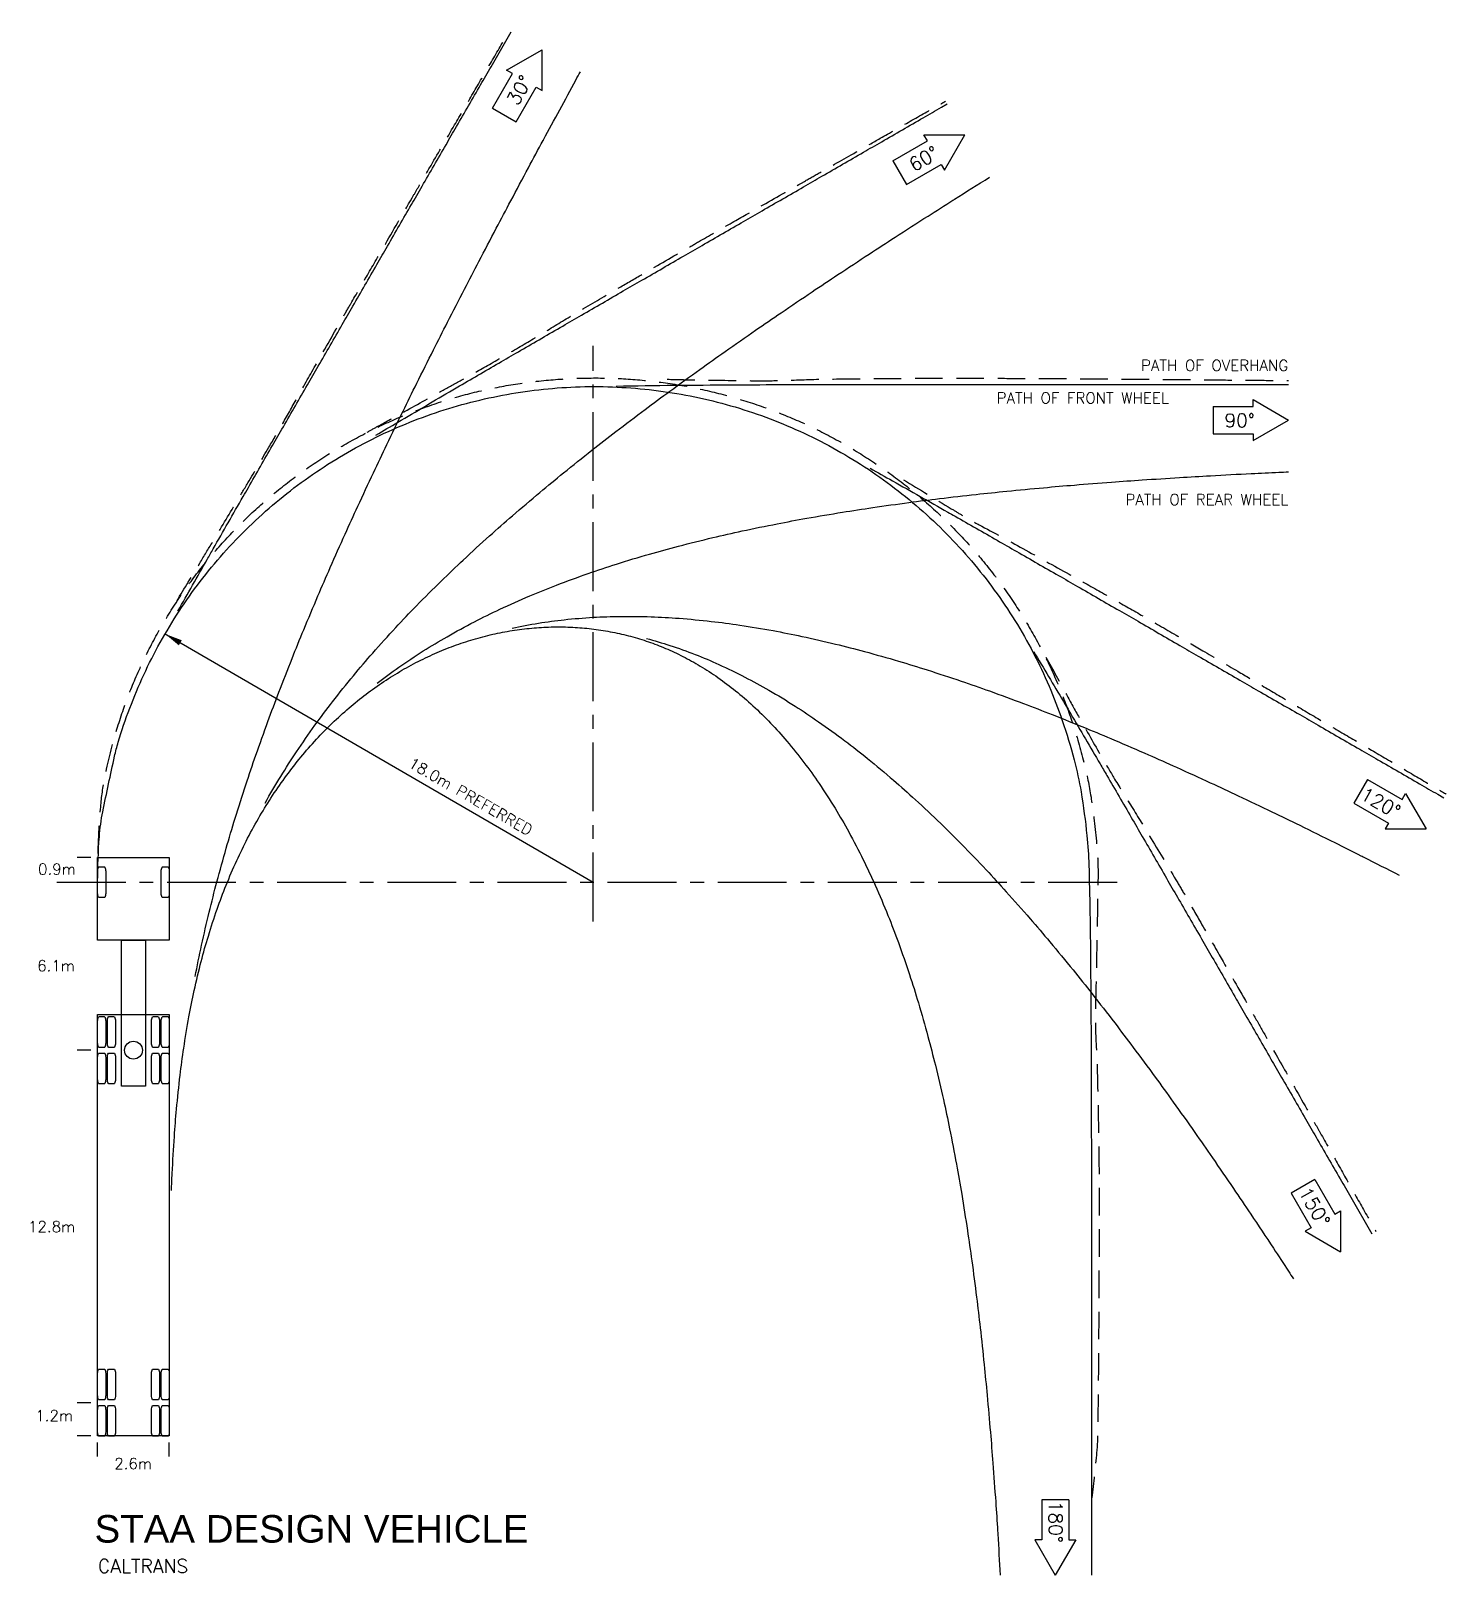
# Model space of a CAD drawing. Extents: x -20.4 to 31, y -25.2 to 30.9.
import ezdxf
from ezdxf.enums import TextEntityAlignment as Align

# ---------------------------------------------------------------- set-up
doc = ezdxf.new("R2010")
doc.units = 0
doc.header["$LTSCALE"] = 2
doc.header["$MEASUREMENT"] = 0
doc.linetypes.add('CENTER', pattern=[2, 1.25, -0.25, 0.25, -0.25])
doc.linetypes.add('DASHED', pattern=[0.75, 0.5, -0.25])
for name, color, linetype in [('DIMS', 1, 'CONTINUOUS'), ('OVERHANG', 2, 'DASHED'), ('TEXT', 4, 'CONTINUOUS'), ('VEHICLE', 7, 'CONTINUOUS'), ('WHEELS', 3, 'CONTINUOUS')]:
    doc.layers.add(name, color=color, linetype=linetype)
doc.styles.add('SANSSERIF', font='SAS_____.pfb', dxfattribs={"height": 2})
doc.styles.get("Standard").update_dxf_attribs({"font": 'ROMANS.shx'})

msp = doc.modelspace()

# ---------------------------------------------------------------- linework, layer by layer
at = {"layer": 'DIMS', "linetype": 'CENTER'}
for p, q in [((0, -1.423), (0, 19.486)), ((-19.479, 0), (19.479, 0))]:
    msp.add_line(p, q, dxfattribs=at)
at = {"layer": 'DIMS'}
for p, q in [((-15.571, 9.03), (0, 0)), ((-18.25, 0.9), (-18.75, 0.9)), ((-18.25, -6.1), (-18.75, -6.1)), ((-18.25, -18.9), (-18.75, -18.9)), ((-18.25, -20.1), (-18.75, -20.1)), ((-18, -20.85), (-18, -20.35)), ((-15.4, -20.85), (-15.4, -20.35))]:
    msp.add_line(p, q, dxfattribs=at)
msp.add_solid([(-15.051, 8.604), (-14.944, 8.789), (-15.551, 9.018)], dxfattribs=at)
at = {"layer": 'OVERHANG', "flags": 128}
for points in [[(-15.127, 10.213, -0.000947), (-14.29, 11.594, 0.001722), (-13.831, 12.354, 0.000248), (-12.955, 13.817, 0.000529), (-12.546, 14.502, 0.001607), (-11.781, 15.798, 0.002423), (-11.28, 16.661, 0.00311), (-10.724, 17.645, -0.00256), (-10.05, 18.84, -0.000348), (-9.096, 20.508, -0.001151), (-8.806, 21.012, -0.000092), (-8.204, 22.052, -0.000085), (-7.552, 23.177, -0.000035), (-6.512, 24.972, -0.000171), (-6.297, 25.342, -0.000343), (-5.893, 26.036, -0.000162), (-5.037, 27.505, -0.00016), (-4.406, 28.585, 0.00042), (-3.776, 29.666, 0.000043), (-3.143, 30.752, 0.000007), (-3.045, 30.92, 0.000012)], [(-8.208, 16.349, -0.000048), (-7.796, 16.577, -0.000236), (-6.944, 17.048, -0.000108), (-5.454, 17.871, 0.000228), (-4.753, 18.259, 0.003247), (-3.71, 18.845, 0.002974), (-2.58, 19.499, 0.005262), (-1.525, 20.132, -0.005086), (-0.434, 20.788, -0.000561), (0.895, 21.567, -0.0009), (1.726, 22.05, -0.000369), (3.327, 22.976, -0.001045), (3.893, 23.302, -0.000211), (5.043, 23.958, -0.000237), (6.067, 24.543, -0.000019), (7.664, 25.452, -0.000053), (8.241, 25.781, -0.000049), (9.631, 26.571, -0.000087), (10.417, 27.018, -0.000296), (11.505, 27.636, 0.000196), (12.593, 28.254, 0.00001), (12.789, 28.365, 0.000171)], [(-17.987, 1.046, -0.002232), (-17.979, 1.282, -0.010057), (-17.89, 2.736, -0.030164), (-17.737, 3.814, -0.020222), (-17.348, 5.392, -0.019484), (-16.917, 6.685, -0.01957), (-16.39, 7.935, -0.019071), (-15.756, 9.163, -0.01964), (-15.049, 10.304, -0.018989), (-14.248, 11.4, -0.018841), (-13.359, 12.44, -0.018484), (-12.384, 13.423, -0.019089), (-11.37, 14.301, -0.018789), (-10.285, 15.106, -0.018438), (-9.121, 15.842, -0.018289), (-7.916, 16.485, -0.018341), (-6.671, 17.037, -0.01922), (-5.375, 17.498, -0.019531), (-4.069, 17.852, -0.018953), (-2.745, 18.103, -0.018481), (-1.372, 18.259, -0.017964), (0.01, 18.314, -0.018471), (1.354, 18.269, -0.018933), (2.701, 18.124, -0.018676), (4.052, 17.873, -0.018682), (5.373, 17.525, -0.018712), (6.661, 17.08, -0.018701), (7.914, 16.54, -0.018682), (9.123, 15.907, -0.018651), (10.283, 15.185, -0.018671), (11.383, 14.38, -0.018677), (12.422, 13.495, -0.018674), (13.391, 12.534, -0.01867), (14.286, 11.504, -0.018672), (15.102, 10.41, -0.018669), (15.834, 9.258, -0.01867), (16.478, 8.055, -0.018668), (17.03, 6.807, -0.018669), (17.488, 5.521, -0.018668), (17.881, 4.084, -0.02245), (18.109, 2.865, -0.014886), (18.296, 1.18, -0.024416), (18.329, 0.147, -0.000312), (18.306, -1.15, -0.000339), (18.284, -2.34, -0.000744), (18.244, -4.23, 0.002294), (18.233, -4.842, 0.017001), (18.25, -5.663, -0.008289), (18.314, -7.345, -0.000722), (18.351, -9.216, -0.002138), (18.36, -9.847, -0.001357), (18.371, -11.31, -0.001908), (18.372, -12.35, -0.000274), (18.366, -13.755, -0.000351), (18.361, -14.852, -0.000151), (18.359, -15.191, -0.000024), (18.346, -17.355, -0.000916), (18.344, -17.538, -0.000073), (18.321, -19.857, -0.019398), (18.28, -20.697, -0.009753), (18.101, -22.36)], [(2.687, 18.267, 0.001789), (3.724, 18.246, 0.001081), (5.604, 18.218, 0.003264), (6.226, 18.215, 0.01063), (7.294, 18.238, -0.007912), (8.729, 18.277, -0.000597), (10.379, 18.294, -0.001155), (11.231, 18.3, -0.0005), (13.085, 18.306, -0.001428), (13.734, 18.306, -0.000291), (14.841, 18.302, -0.000231), (16.236, 18.295, -0.000106), (18.297, 18.284, -0.000495), (18.739, 18.281, -0.000295), (19.439, 18.275, -0.000115), (21.241, 18.258, -0.000173), (22.493, 18.246, 0.000712), (23.744, 18.234, 0.000482), (24.982, 18.225, -0.00004), (25.245, 18.223, -0.000086)], [(11.265, 14.616, -0.000364), (13, 13.567, 0.00155), (13.407, 13.322, 0.012986), (14.013, 12.981, -0.004994), (15.603, 12.119, -0.000293), (17.283, 11.186, -0.000971), (17.79, 10.903, -0.001277), (18.915, 10.267, -0.001363), (19.966, 9.666, -0.000849), (21.163, 8.975, -0.001047), (22.131, 8.411, -0.000352), (23.406, 7.663, -0.000508), (24.288, 7.143, -0.000471), (25.366, 6.506, 0.000875), (26.443, 5.869, 0.000422), (27.521, 5.235, -0.000634), (28.6, 4.601, -0.000042), (29.709, 3.946, -0.000044), (30.755, 3.329, -0.000017), (30.971, 3.202, 0.000146)], [(16.44, 8.174, -0.003079), (17.179, 6.824, 0.004914), (17.645, 5.98, 0.002222), (18.465, 4.543, 0.004332), (18.895, 3.812, 0.004677), (19.504, 2.817, -0.004081), (20.204, 1.678, -0.00112), (21.16, 0.084, -0.003232), (21.487, -0.471, -0.000793), (22.015, -1.386, -0.000579), (22.734, -2.64, -0.000162), (23.817, -4.534, -0.001104), (23.976, -4.813, -0.000025), (24.383, -5.533, -0.000012), (25.208, -6.992, -0.000005), (26.233, -8.805, -0.000022), (26.439, -9.17, -0.00077), (27.053, -10.26, 0.000508), (27.667, -11.351, 0.000078), (28.277, -12.429, -0.000013), (28.418, -12.68, -0.00007)]]:
    msp.add_lwpolyline(points, format="xyb", dxfattribs=at)
at = {"layer": 'TEXT'}
for p, q in [((-3.147, 29.493), (-1.86, 30.236)), ((-1.86, 28.75), (-1.86, 30.236)), ((-3.657, 28.114), (-2.932, 29.369)), ((-2.932, 29.369), (-3.147, 29.493)), ((-2.799, 27.619), (-2.074, 28.874)), ((-2.074, 28.874), (-1.86, 28.75)), ((-3.657, 28.114), (-2.799, 27.619)), ((10.877, 26.204), (12.132, 26.929)), ((12.008, 27.143), (13.494, 27.143)), ((12.132, 26.929), (12.008, 27.143)), ((12.751, 25.856), (13.494, 27.143)), ((10.877, 26.204), (11.372, 25.346)), ((11.372, 25.346), (12.627, 26.071)), ((12.627, 26.071), (12.751, 25.856)), ((23.958, 17.528), (25.245, 16.785)), ((23.958, 17.281), (23.958, 17.528)), ((22.509, 17.281), (23.958, 17.281)), ((22.509, 17.281), (22.509, 16.29)), ((22.509, 16.29), (23.958, 16.29)), ((23.958, 16.042), (25.245, 16.785)), ((23.958, 16.29), (23.958, 16.042)), ((28.119, 3.735), (27.624, 2.877)), ((28.119, 3.735), (29.374, 3.01)), ((27.624, 2.877), (28.879, 2.152)), ((29.374, 3.01), (29.498, 3.225)), ((29.498, 3.225), (30.241, 1.938)), ((28.879, 2.152), (28.755, 1.938)), ((28.755, 1.938), (30.241, 1.938)), ((26.202, -10.8), (25.344, -11.296)), ((26.202, -10.8), (26.926, -12.055)), ((25.344, -11.296), (26.068, -12.551)), ((26.926, -12.055), (27.141, -11.931)), ((27.141, -11.931), (27.141, -13.417)), ((26.068, -12.551), (25.854, -12.674)), ((25.854, -12.674), (27.141, -13.417)), ((17.273, -22.427), (16.283, -22.427)), ((16.283, -22.427), (16.283, -23.876)), ((17.273, -22.427), (17.273, -23.876)), ((16.035, -23.876), (16.778, -25.163)), ((16.283, -23.876), (16.035, -23.876)), ((17.521, -23.876), (16.778, -25.163)), ((17.273, -23.876), (17.521, -23.876))]:
    msp.add_line(p, q, dxfattribs=at)
at = {"layer": 'VEHICLE'}
for points in [[(-15.4, 0.9), (-15.4, -2.1), (-18, -2.1), (-18, 0.9)], [(-16.267, -2.1), (-16.267, -7.4), (-17.133, -7.4), (-17.133, -2.1)], [(-15.4, -4.8), (-15.4, -20.1), (-18, -20.1), (-18, -4.8)]]:
    msp.add_lwpolyline(points, close=True, dxfattribs=at)
for points in [[(-17.709, -0.402, -0.14), (-17.745, -0.552, -0.24), (-17.765, -0.559), (-17.944, -0.559, -0.24), (-17.964, -0.552, -0.14), (-18, -0.402), (-18, 0.402, -0.14), (-17.964, 0.552, -0.24), (-17.944, 0.559), (-17.765, 0.559, -0.24), (-17.745, 0.552, -0.14), (-17.709, 0.402)], [(-15.4, -0.402, -0.14), (-15.436, -0.552, -0.24), (-15.456, -0.559), (-15.635, -0.559, -0.24), (-15.655, -0.552, -0.14), (-15.691, -0.402), (-15.691, 0.402, -0.14), (-15.655, 0.552, -0.24), (-15.635, 0.559), (-15.456, 0.559, -0.24), (-15.436, 0.552, -0.14), (-15.4, 0.402)], [(-18, -5.037, -0.14), (-17.964, -4.887, -0.24), (-17.944, -4.881), (-17.765, -4.881, -0.24), (-17.745, -4.887, -0.14), (-17.709, -5.037), (-17.709, -5.842, -0.14), (-17.745, -5.992, -0.24), (-17.765, -5.998), (-17.944, -5.998, -0.24), (-17.964, -5.992, -0.14), (-18, -5.842)], [(-17.646, -5.037, -0.14), (-17.61, -4.887, -0.24), (-17.59, -4.881), (-17.411, -4.881, -0.24), (-17.391, -4.887, -0.14), (-17.355, -5.037), (-17.355, -5.842, -0.14), (-17.391, -5.992, -0.24), (-17.411, -5.998), (-17.59, -5.998, -0.24), (-17.61, -5.992, -0.14), (-17.646, -5.842)], [(-16.045, -5.037, -0.14), (-16.009, -4.887, -0.24), (-15.989, -4.881), (-15.81, -4.881, -0.24), (-15.79, -4.887, -0.14), (-15.754, -5.037), (-15.754, -5.842, -0.14), (-15.79, -5.992, -0.24), (-15.81, -5.998), (-15.989, -5.998, -0.24), (-16.009, -5.992, -0.14), (-16.045, -5.842)], [(-15.691, -5.037, -0.14), (-15.655, -4.887, -0.24), (-15.635, -4.881), (-15.456, -4.881, -0.24), (-15.436, -4.887, -0.14), (-15.4, -5.037), (-15.4, -5.842, -0.14), (-15.436, -5.992, -0.24), (-15.456, -5.998), (-15.635, -5.998, -0.24), (-15.655, -5.992, -0.14), (-15.691, -5.842)], [(-18, -6.358, -0.14), (-17.964, -6.208, -0.24), (-17.944, -6.202), (-17.765, -6.202, -0.24), (-17.745, -6.208, -0.14), (-17.709, -6.358), (-17.709, -7.163, -0.14), (-17.745, -7.313, -0.24), (-17.765, -7.319), (-17.944, -7.319, -0.24), (-17.964, -7.313, -0.14), (-18, -7.163)], [(-17.646, -6.358, -0.14), (-17.61, -6.208, -0.24), (-17.59, -6.202), (-17.411, -6.202, -0.24), (-17.391, -6.208, -0.14), (-17.355, -6.358), (-17.355, -7.163, -0.14), (-17.391, -7.313, -0.24), (-17.411, -7.319), (-17.59, -7.319, -0.24), (-17.61, -7.313, -0.14), (-17.646, -7.163)], [(-16.045, -6.358, -0.14), (-16.009, -6.208, -0.24), (-15.989, -6.202), (-15.81, -6.202, -0.24), (-15.79, -6.208, -0.14), (-15.754, -6.358), (-15.754, -7.163, -0.14), (-15.79, -7.313, -0.24), (-15.81, -7.319), (-15.989, -7.319, -0.24), (-16.009, -7.313, -0.14), (-16.045, -7.163)], [(-15.691, -6.358, -0.14), (-15.655, -6.208, -0.24), (-15.635, -6.202), (-15.456, -6.202, -0.24), (-15.436, -6.208, -0.14), (-15.4, -6.358), (-15.4, -7.163, -0.14), (-15.436, -7.313, -0.24), (-15.456, -7.319), (-15.635, -7.319, -0.24), (-15.655, -7.313, -0.14), (-15.691, -7.163)], [(-18, -17.837, -0.14), (-17.964, -17.687, -0.24), (-17.944, -17.681), (-17.765, -17.681, -0.24), (-17.745, -17.687, -0.14), (-17.709, -17.837), (-17.709, -18.642, -0.14), (-17.745, -18.792, -0.24), (-17.765, -18.798), (-17.944, -18.798, -0.24), (-17.964, -18.792, -0.14), (-18, -18.642)], [(-17.646, -17.837, -0.14), (-17.61, -17.687, -0.24), (-17.59, -17.681), (-17.411, -17.681, -0.24), (-17.391, -17.687, -0.14), (-17.355, -17.837), (-17.355, -18.642, -0.14), (-17.391, -18.792, -0.24), (-17.411, -18.798), (-17.59, -18.798, -0.24), (-17.61, -18.792, -0.14), (-17.646, -18.642)], [(-16.045, -17.837, -0.14), (-16.009, -17.687, -0.24), (-15.989, -17.681), (-15.81, -17.681, -0.24), (-15.79, -17.687, -0.14), (-15.754, -17.837), (-15.754, -18.642, -0.14), (-15.79, -18.792, -0.24), (-15.81, -18.798), (-15.989, -18.798, -0.24), (-16.009, -18.792, -0.14), (-16.045, -18.642)], [(-15.691, -17.837, -0.14), (-15.655, -17.687, -0.24), (-15.635, -17.681), (-15.456, -17.681, -0.24), (-15.436, -17.687, -0.14), (-15.4, -17.837), (-15.4, -18.642, -0.14), (-15.436, -18.792, -0.24), (-15.456, -18.798), (-15.635, -18.798, -0.24), (-15.655, -18.792, -0.14), (-15.691, -18.642)], [(-18, -19.158, -0.14), (-17.964, -19.008, -0.24), (-17.944, -19.002), (-17.765, -19.002, -0.24), (-17.745, -19.008, -0.14), (-17.709, -19.158), (-17.709, -19.963, -0.14), (-17.745, -20.113, -0.24), (-17.765, -20.119), (-17.944, -20.119, -0.24), (-17.964, -20.113, -0.14), (-18, -19.963)], [(-17.646, -19.158, -0.14), (-17.61, -19.008, -0.24), (-17.59, -19.002), (-17.411, -19.002, -0.24), (-17.391, -19.008, -0.14), (-17.355, -19.158), (-17.355, -19.963, -0.14), (-17.391, -20.113, -0.24), (-17.411, -20.119), (-17.59, -20.119, -0.24), (-17.61, -20.113, -0.14), (-17.646, -19.963)], [(-16.045, -19.158, -0.14), (-16.009, -19.008, -0.24), (-15.989, -19.002), (-15.81, -19.002, -0.24), (-15.79, -19.008, -0.14), (-15.754, -19.158), (-15.754, -19.963, -0.14), (-15.79, -20.113, -0.24), (-15.81, -20.119), (-15.989, -20.119, -0.24), (-16.009, -20.113, -0.14), (-16.045, -19.963)], [(-15.691, -19.158, -0.14), (-15.655, -19.008, -0.24), (-15.635, -19.002), (-15.456, -19.002, -0.24), (-15.436, -19.008, -0.14), (-15.4, -19.158), (-15.4, -19.963, -0.14), (-15.436, -20.113, -0.24), (-15.456, -20.119), (-15.635, -20.119, -0.24), (-15.655, -20.113, -0.14), (-15.691, -19.963)]]:
    msp.add_lwpolyline(points, format="xyb", close=True, dxfattribs=at)
msp.add_circle((-16.7, -6.1), 0.325, dxfattribs=at)
at = {"layer": 'WHEELS', "flags": 128}
for points in [[(-15.088, 9.849, -0.00019), (-14.022, 11.727, -0.00093), (-13.804, 12.111, -0.000066), (-12.718, 14.007, -0.000377), (-12.527, 14.339, -0.000076), (-11.651, 15.862, -0.00017), (-11.257, 16.546, -0.000034), (-10.382, 18.064, -0.000076), (-9.992, 18.74, -0.000015), (-9.119, 20.253, -0.000034), (-8.732, 20.924, -0.000007), (-7.86, 22.435, -0.000015), (-7.474, 23.103, -0.000003), (-6.604, 24.611, -0.000007), (-6.219, 25.278, -0.000001), (-5.349, 26.785, -0.000003), (-4.965, 27.45, -0.000001), (-4.095, 28.957, -0.000001), (-3.712, 29.62), (-2.982, 30.884)], [(-14.458, -3.423, -0.006221), (-14.224, -2.287, -0.005439), (-13.949, -1.088, -0.005852), (-13.667, 0.02, -0.004785), (-13.331, 1.234, -0.005305), (-13.007, 2.322, -0.004142), (-12.617, 3.544, -0.004692), (-12.254, 4.616, -0.003544), (-11.816, 5.841, -0.004079), (-11.419, 6.899, -0.003005), (-10.94, 8.126, -0.003508), (-10.516, 9.172, -0.002525), (-10, 10.398, -0.002981), (-9.553, 11.432, -0.002093), (-9.014, 12.643, -0.002485), (-8.551, 13.658, -0.001779), (-7.984, 14.872, -0.002106), (-7.498, 15.894, -0.001481), (-6.91, 17.106, -0.001765), (-6.411, 18.12, -0.001226), (-5.805, 19.331, -0.001471), (-5.295, 20.337, -0.001016), (-4.675, 21.545, -0.001222), (-4.155, 22.546, -0.000841), (-3.524, 23.751, -0.001014), (-2.996, 24.748, -0.000695), (-2.355, 25.951, -0.000841), (-1.821, 26.944, -0.000573), (-1.807, 26.969, -0.000007), (-0.633, 29.135, -0.000477), (-0.47, 29.434, -0.000579)], [(-7.892, 16.237, -0.002117), (-7.098, 16.709, -0.000107), (-5.102, 17.883, -0.000864), (-4.854, 18.028, -0.000183), (-3.334, 18.913, -0.000396), (-2.632, 19.32, -0.00008), (-1.112, 20.201, -0.000178), (-0.428, 20.598, -0.000035), (1.088, 21.475, -0.00008), (1.764, 21.865, -0.000016), (3.277, 22.74, -0.000035), (3.949, 23.127, -0.000007), (5.459, 24, -0.000016), (6.127, 24.385, -0.000003), (7.635, 25.256, -0.000007), (8.302, 25.641, -0.000001), (9.809, 26.511, -0.000003), (10.474, 26.895, -0.000001), (11.981, 27.765, -0.000001), (12.645, 28.149, 0), (12.846, 28.265, -0.000001)], [(-11.917, 2.878, -0.009537), (-11.348, 3.847, -0.010121), (-10.777, 4.739, -0.008385), (-10.109, 5.7, -0.009164), (-9.468, 6.557, -0.007251), (-8.711, 7.502, -0.008108), (-8.009, 8.326, -0.006194), (-7.175, 9.25, -0.007053), (-6.421, 10.041, -0.005243), (-5.521, 10.941, -0.006058), (-4.725, 11.702, -0.004409), (-3.769, 12.578, -0.005162), (-2.939, 13.31, -0.00368), (-1.938, 14.161, -0.004355), (-1.08, 14.868, -0.003038), (-0.054, 15.688, -0.003613), (0.818, 16.366, -0.002573), (1.881, 17.17, -0.00305), (2.784, 17.839, -0.002132), (3.871, 18.626, -0.002546), (4.788, 19.277, -0.00176), (5.896, 20.05, -0.002115), (6.823, 20.685, -0.001455), (7.946, 21.444, -0.001753), (8.882, 22.068, -0.001202), (10.018, 22.814, -0.001451), (10.962, 23.428, -0.000992), (12.159, 24.197, -0.001324), (13.058, 24.77, -0.000694), (13.119, 24.808, -0.000013), (14.383, 25.603, -0.001259)], [(-18, 0.037, -0.017895), (-17.939, 1.654, -0.031556), (-17.813, 2.563, -0.00461), (-17.386, 4.574, -0.017877), (-17.253, 5.087, -0.018144), (-16.836, 6.32, -0.017926), (-16.325, 7.534, -0.01831), (-15.73, 8.704, -0.018081), (-15.042, 9.841, -0.018421), (-14.279, 10.918, -0.018234), (-13.43, 11.947, -0.018497), (-12.513, 12.905, -0.018357), (-11.52, 13.8, -0.01855), (-10.469, 14.616, -0.01845), (-9.354, 15.356, -0.018586), (-8.191, 16.01, -0.018516), (-6.978, 16.577, -0.018611), (-5.729, 17.052, -0.018562), (-4.445, 17.434, -0.018629), (-3.138, 17.719, -0.018595), (-1.811, 17.907, -0.018641), (-0.476, 17.995, -0.018617), (0.864, 17.983, -0.018649), (2.199, 17.872, -0.018633), (3.523, 17.661, -0.018654), (4.826, 17.353, -0.018643), (6.104, 16.948, -0.018658), (7.348, 16.449, -0.018651), (8.551, 15.858, -0.018661), (9.707, 15.18, -0.018656), (10.81, 14.417, -0.018663), (11.852, 13.574, -0.018659), (12.829, 12.656, -0.018664), (13.734, 11.668, -0.018662), (14.563, 10.614, -0.018665), (15.312, 9.502, -0.018663), (15.975, 8.337, -0.018665), (16.55, 7.126, -0.018664), (17.032, 5.875, -0.018666), (17.465, 4.444, -0.023504), (17.712, 3.283, -0.013828), (17.927, 1.696, -0.020525), (17.998, 0.619, -0.001407), (18.035, -1.055, -0.002462), (18.049, -2.012, -0.000136), (18.07, -4.312, -0.001007), (18.072, -4.623, -0.000213), (18.08, -6.387, -0.000463), (18.082, -7.199, -0.000094), (18.086, -8.957, -0.000209), (18.087, -9.75, -0.000042), (18.089, -11.503, -0.000094), (18.089, -12.285, -0.000018), (18.09, -14.033, -0.000042), (18.09, -14.809, -0.000008), (18.09, -16.554, -0.000018), (18.09, -17.326, -0.000004), (18.09, -19.068, -0.000008), (18.09, -19.838, -0.000002), (18.091, -21.579, -0.000004), (18.091, -22.347, -0.000001), (18.091, -24.087, -0.000002), (18.091, -24.854, 0), (18.091, -25.163, -0.000001)], [(0.832, 18.023, -0.000382), (2.943, 18.051, -0.001552), (3.462, 18.056, -0.000153), (5.561, 18.069, -0.000653), (6.052, 18.071, -0.000135), (7.812, 18.076, -0.000297), (8.613, 18.078, -0.00006), (10.368, 18.08, -0.000133), (11.154, 18.08, -0.000026), (12.904, 18.081, -0.000059), (13.682, 18.082, -0.000012), (15.429, 18.082, -0.000026), (16.202, 18.082, -0.000005), (17.945, 18.083, -0.000012), (18.716, 18.083, -0.000002), (20.458, 18.083, -0.000005), (21.226, 18.083, -0.000001), (22.967, 18.083, -0.000002), (23.734, 18.083, 0), (25.245, 18.083, -0.000001)], [(-7.85, 7.225, -0.013057), (-7.065, 7.806, -0.011212), (-6.173, 8.4, -0.011939), (-5.311, 8.919, -0.009736), (-4.317, 9.46, -0.010653), (-3.39, 9.916, -0.008336), (-2.311, 10.398, -0.00933), (-1.331, 10.794, -0.007065), (-0.182, 11.215, -0.008054), (0.837, 11.555, -0.005944), (2.043, 11.919, -0.00689), (3.091, 12.206, -0.004961), (4.34, 12.517, -0.00583), (5.408, 12.758, -0.004092), (6.675, 13.018, -0.004844), (7.749, 13.219, -0.003462), (9.047, 13.439, -0.004092), (10.147, 13.608, -0.002871), (11.463, 13.792, -0.003419), (12.571, 13.933, -0.00237), (13.902, 14.087, -0.002842), (15.014, 14.203, -0.00196), (16.355, 14.33, -0.002358), (17.471, 14.427, -0.001619), (18.819, 14.532, -0.001952), (19.938, 14.612, -0.001336), (21.292, 14.699, -0.001614), (22.413, 14.765, -0.001102), (23.897, 14.844, -0.001641), (24.894, 14.891, -0.000194), (25.245, 14.907, -0.000469)], [(10.05, 15.036, -0.002389), (10.869, 14.578, -0.000133), (12.87, 13.447, -0.000982), (13.14, 13.293, -0.000209), (14.669, 12.419, -0.000452), (15.375, 12.014, -0.000092), (16.9, 11.138, -0.000204), (17.587, 10.743, -0.000041), (19.105, 9.868, -0.000091), (19.783, 9.477, -0.000018), (21.297, 8.604, -0.000041), (21.969, 8.216, -0.000008), (23.48, 7.344, -0.000018), (24.149, 6.958, -0.000004), (25.658, 6.087, -0.000008), (26.324, 5.702, -0.000002), (27.832, 4.832, -0.000004), (28.497, 4.448, -0.000001), (30.004, 3.578, -0.000002), (30.668, 3.194, 0), (30.892, 3.065, -0.000001)], [(-2.95, 9.227, -0.013494), (-1.991, 9.41, -0.013948), (-1.054, 9.536, -0.011807), (-0.006, 9.622, -0.012596), (0.979, 9.655, -0.010158), (2.097, 9.642, -0.01114), (3.116, 9.586, -0.008635), (4.285, 9.475, -0.00969), (5.323, 9.339, -0.007278), (6.527, 9.138, -0.00832), (7.574, 8.93, -0.006098), (8.799, 8.65, -0.007086), (9.847, 8.381, -0.005074), (11.085, 8.031, -0.005974), (12.129, 7.711, -0.004178), (13.357, 7.307, -0.004952), (14.387, 6.947, -0.00353), (15.623, 6.491, -0.004176), (16.661, 6.09, -0.002921), (17.896, 5.593, -0.003483), (18.926, 5.163, -0.002407), (20.158, 4.631, -0.002891), (21.18, 4.177, -0.001988), (22.407, 3.617, -0.002394), (23.423, 3.144, -0.001641), (24.646, 2.561, -0.00198), (25.655, 2.071, -0.001353), (26.926, 1.444, -0.001801), (27.878, 0.966, -0.00095), (27.963, 0.923, -0.000023), (29.27, 0.256, -0.001717)], [(-15.321, -11.196, -0.003396), (-15.293, -10.575, -0.003767), (-15.214, -9.23, -0.006946), (-15.135, -8.243, -0.005539), (-15.005, -7.009, -0.008425), (-14.873, -6.027, -0.007216), (-14.684, -4.886, -0.009721), (-14.492, -3.929, -0.008737), (-14.239, -2.872, -0.010849), (-13.98, -1.953, -0.010083), (-13.661, -0.977, -0.011827), (-13.334, -0.109, -0.011255), (-12.949, 0.787, -0.012674), (-12.554, 1.596, -0.012266), (-12.105, 2.411, -0.013406), (-11.646, 3.151, -0.013133), (-11.137, 3.882, -0.01404), (-10.617, 4.548, -0.013874), (-10.055, 5.191, -0.01459), (-9.481, 5.776, -0.014508), (-8.872, 6.33, -0.015069), (-8.253, 6.829, -0.015049), (-7.604, 7.29, -0.015485), (-6.948, 7.698, -0.015512), (-6.269, 8.065, -0.015848), (-5.585, 8.38, -0.015909), (-4.886, 8.65, -0.016166), (-4.185, 8.87, -0.016251), (-3.476, 9.044, -0.016445), (-2.769, 9.168, -0.016545), (-2.06, 9.245, -0.01669), (-1.358, 9.274, -0.016799), (-0.66, 9.257, -0.016906), (0.025, 9.193, -0.016958), (0.701, 9.084, -0.017158), (1.356, 8.932, -0.017043), (2.003, 8.734, -0.017685), (2.624, 8.495, -0.016941), (3.253, 8.202, -0.018195), (3.883, 7.854, -0.017125), (4.524, 7.437, -0.01701), (5.167, 6.953, -0.016515), (5.794, 6.413, -0.015214), (6.436, 5.784, -0.015373), (7.031, 5.124, -0.013308), (7.651, 4.353, -0.013939), (8.202, 3.585, -0.011439), (8.78, 2.686, -0.012369), (9.276, 1.829, -0.009713), (9.801, 0.82, -0.010787), (10.236, -0.107, -0.008177), (10.702, -1.205, -0.009279), (11.078, -2.186, -0.006843), (11.483, -3.355, -0.007911), (11.804, -4.375, -0.005688), (12.152, -5.598, -0.006674), (12.422, -6.647, -0.00468), (12.714, -7.895, -0.005533), (12.94, -8.956, -0.003951), (13.188, -10.242, -0.004667), (13.379, -11.333, -0.003267), (13.586, -12.642, -0.003892), (13.745, -13.743, -0.002691), (13.918, -15.07, -0.00323), (14.049, -16.177, -0.002222), (14.193, -17.515, -0.002675), (14.301, -18.628, -0.001833), (14.42, -19.975, -0.002212), (14.51, -21.092, -0.001511), (14.613, -22.502, -0.002003), (14.683, -23.566, -0.001069), (14.689, -23.667, -0.000029), (14.775, -25.163, -0.001937)], [(1.93, 8.851, -0.015432), (2.779, 8.602, -0.013617), (3.696, 8.274, -0.01414), (4.56, 7.909, -0.0118), (5.508, 7.45, -0.012654), (6.371, 6.979, -0.010078), (7.331, 6.397, -0.01111), (8.179, 5.832, -0.008521), (9.134, 5.139, -0.009609), (9.959, 4.495, -0.007154), (10.9, 3.708, -0.008228), (11.696, 2.999, -0.00596), (12.615, 2.133, -0.006964), (13.382, 1.371, -0.004912), (14.266, 0.451, -0.005789), (14.999, -0.345, -0.004153), (15.863, -1.322, -0.004893), (16.581, -2.164, -0.003438), (17.422, -3.184, -0.004087), (18.115, -4.052, -0.002834), (18.934, -5.107, -0.003396), (19.607, -5.995, -0.002341), (20.406, -7.076, -0.002815), (21.061, -7.981, -0.001932), (21.842, -9.083, -0.00233), (22.482, -10.002, -0.001594), (23.247, -11.121, -0.001925), (23.875, -12.051, -0.001314), (24.697, -13.288, -0.001956), (25.244, -14.123, -0.000211), (25.428, -14.406, -0.000611)], [(15.996, 8.376, -0.000407), (17.072, 6.571, -0.001612), (17.342, 6.113, -0.000159), (18.403, 4.302, -0.000679), (18.651, 3.877, -0.000141), (19.536, 2.355, -0.000309), (19.938, 1.662, -0.000062), (20.818, 0.143, -0.000139), (21.212, -0.538, -0.000027), (22.088, -2.054, -0.000062), (22.478, -2.728, -0.000012), (23.351, -4.24, -0.000027), (23.738, -4.91, -0.000005), (24.61, -6.42, -0.000012), (24.996, -7.087, -0.000002), (25.866, -8.595, -0.000005), (26.251, -9.261, -0.000001), (27.121, -10.768, -0.000002), (27.505, -11.433, 0), (28.273, -12.764, -0.000001)]]:
    msp.add_lwpolyline(points, format="xyb", dxfattribs=at)

# ---------------------------------------------------------------- texts
at = {"layer": 'TEXT'}
for s, height, rotation, p in [('30%%d', 0.4953, 60, (-2.746, 28.165)), ('60%%d', 0.4953, 30, (11.646, 25.786)), ('18.0m PREFERRED', 0.4, 330, (-6.752, 4.21)), ('120%%d', 0.4953, 330, (27.802, 3.056)), ('150%%d', 0.4953, 300, (25.592, -11.246)), ('180%%d', 0.4953, 270, (16.546, -22.462))]:
    msp.add_text(s, height=height, rotation=rotation, dxfattribs=at).set_placement(p)
for s, p in [('PATH OF OVERHANG', (25.24, 18.572)), ('PATH OF FRONT WHEEL', (20.904, 17.388)), ('PATH OF REAR WHEEL', (25.24, 13.699)), ('0.9m', (-18.793, 0.279)), ('6.1m', (-18.826, -3.231)), ('12.8m', (-18.814, -12.708)), ('1.2m', (-18.893, -19.57)), ('2.6m', (-16.026, -21.311))]:
    msp.add_text(s, height=0.4, dxfattribs=at).set_placement(p, align=Align.RIGHT)
for s, height, p in [('90%%d', 0.4953, (22.921, 16.523)), ('CALTRANS', 0.5, (-17.989, -25.084))]:
    msp.add_text(s, height=height, dxfattribs=at).set_placement(p)
at = {"layer": 'TEXT', "style": 'SANSSERIF'}
msp.add_text('STAA DESIGN VEHICLE', height=1, dxfattribs=at).set_placement((-18.112, -23.982))

doc.saveas('drawing.dxf')
